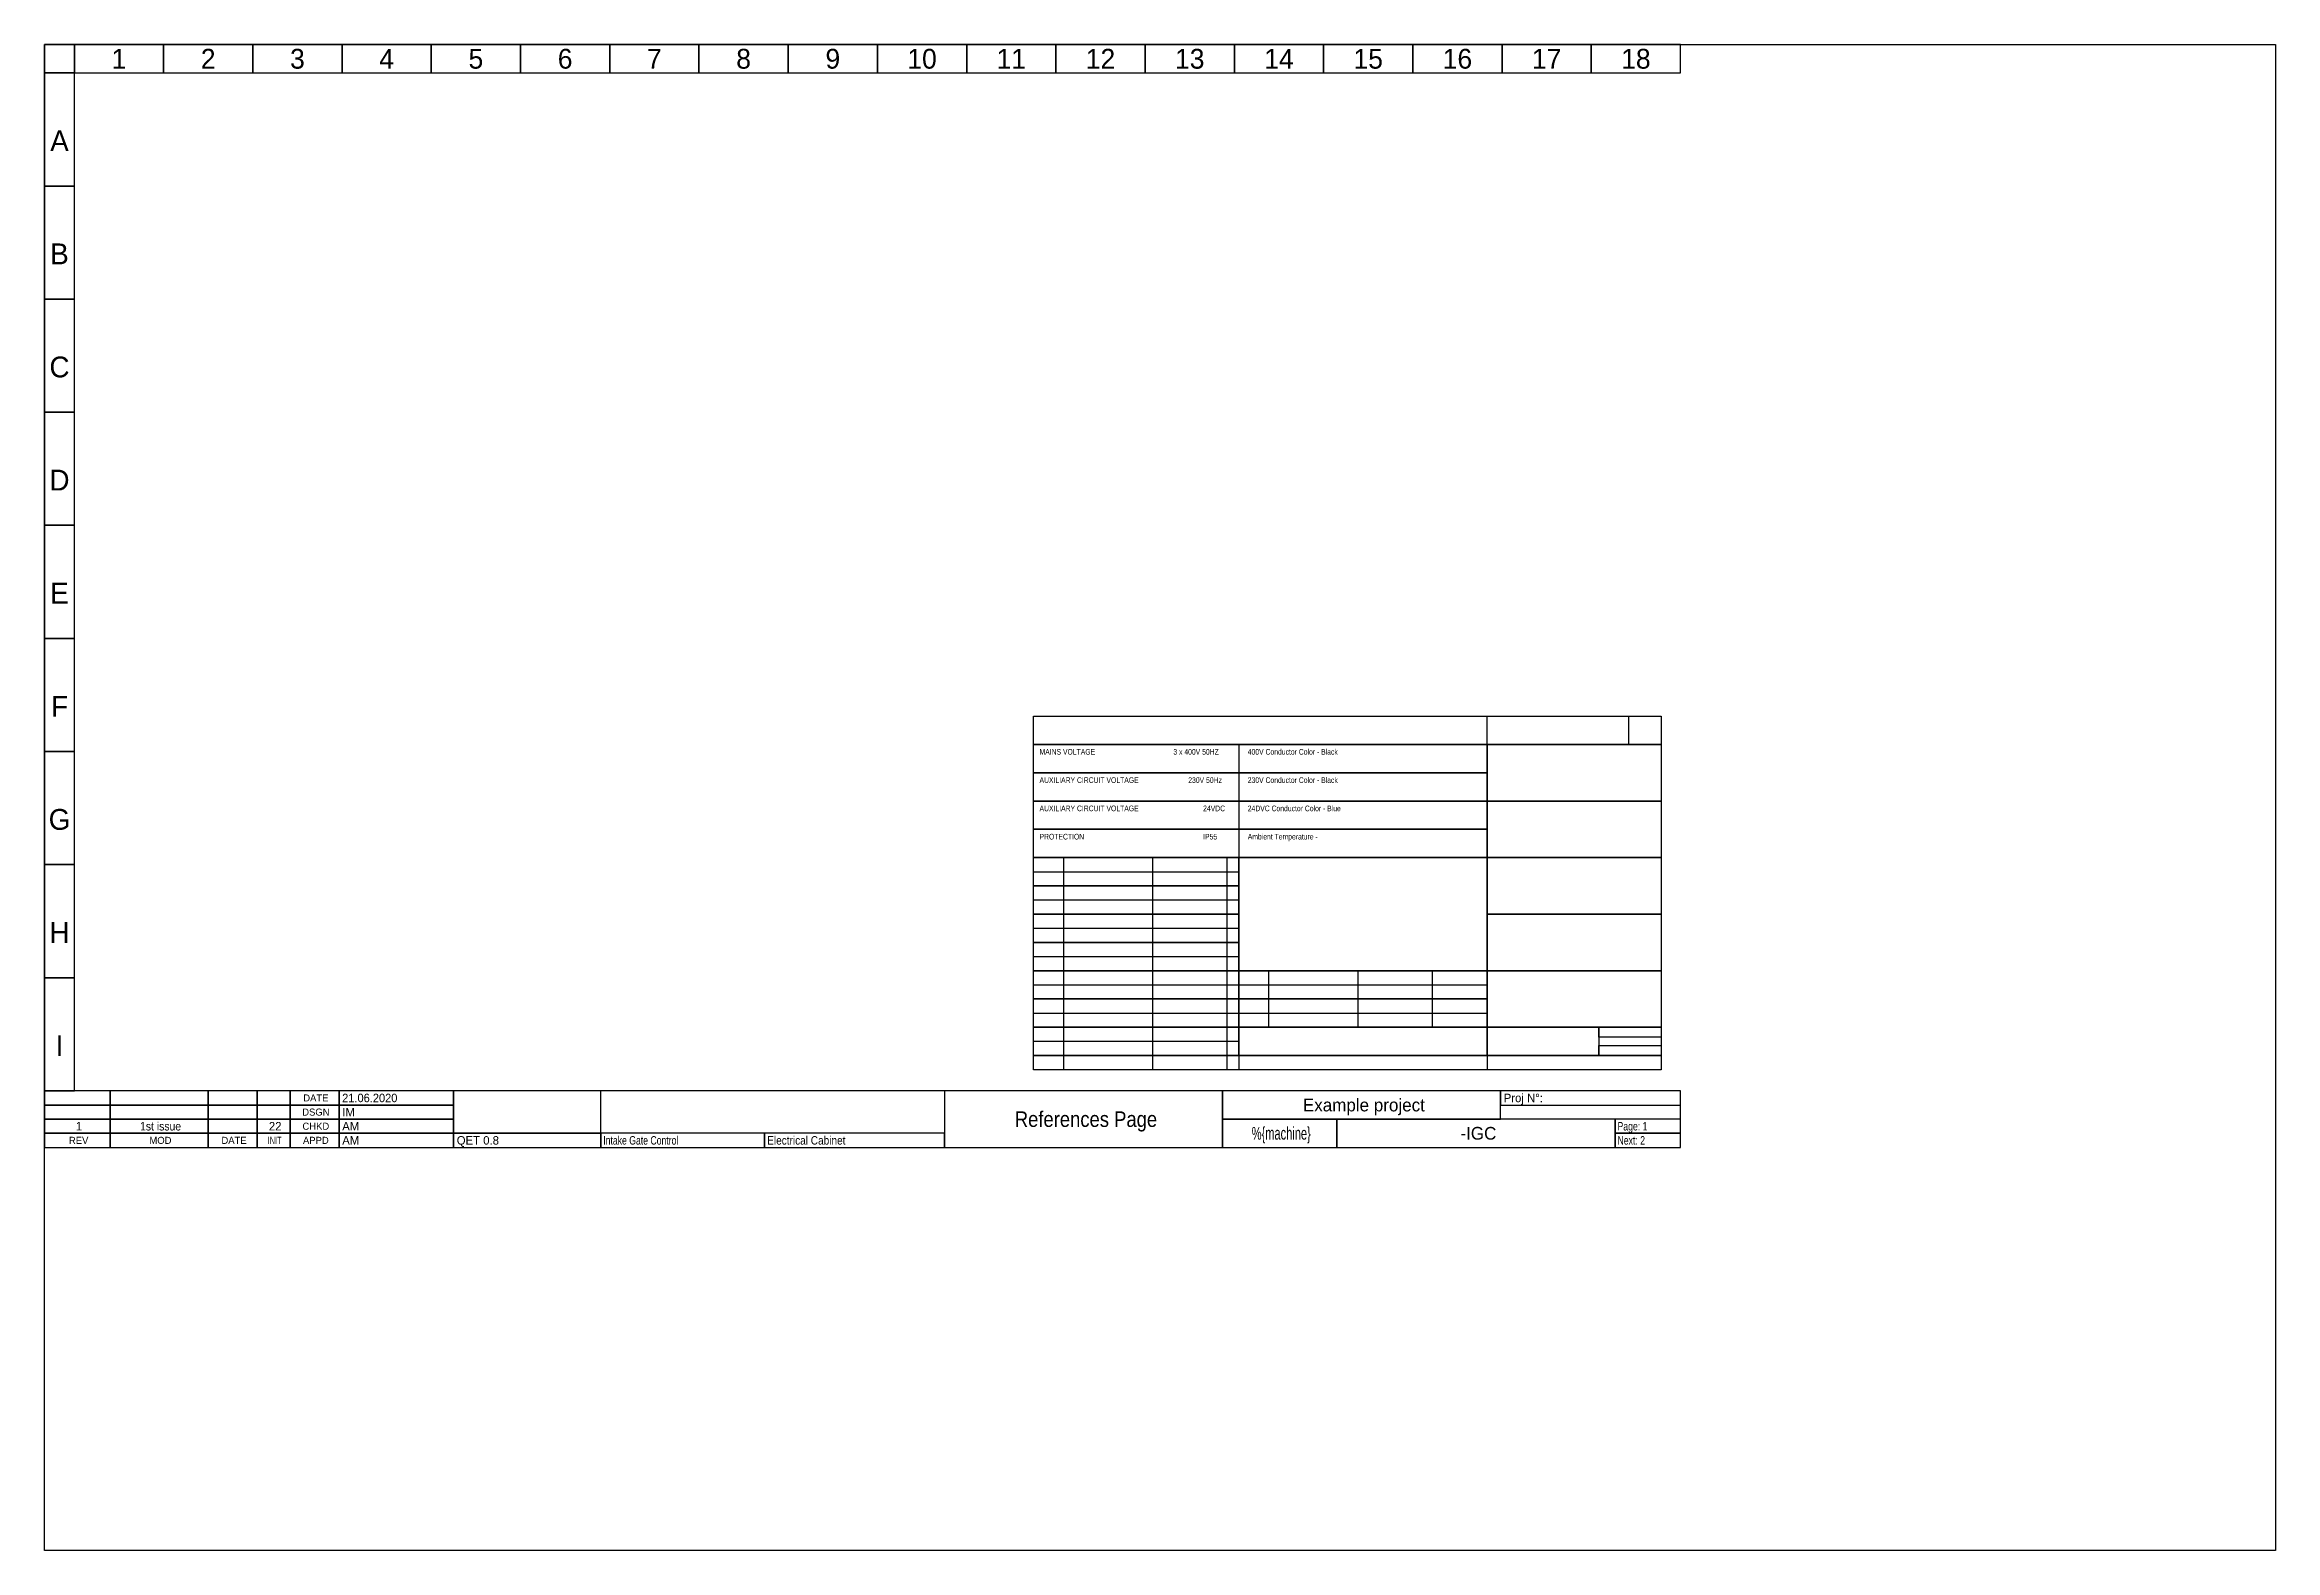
# Model space of a CAD drawing. Extents: x 13 to 4013, y -13 to 2687.
import ezdxf
from ezdxf.enums import TextEntityAlignment as Align

# ---------------------------------------------------------------- set-up
doc = ezdxf.new("R2010")
doc.units = 0

msp = doc.modelspace()

# ---------------------------------------------------------------- linework, layer by layer
at = {"color": 0}
for p, q in [((1786.67, 1204.23), (2154.67, 1204.23)), ((1840, 1229.44), (1840, 1179.03)), ((2000, 1229.58), (2000, 1178.87)), ((2133.2, 1229.7), (2133.2, 1179)), ((1840, 1178.73), (1840, 1128.32)), ((2000, 1178.87), (2000, 1128.17)), ((2133.2, 1179), (2133.2, 1128.3)), ((1786.53, 1153.65), (2154.53, 1153.65)), ((1840, 1128.03), (1840, 1077.62)), ((2000, 1128.17), (2000, 1077.46)), ((2133.2, 1128.3), (2133.2, 1077.59)), ((1786.53, 1102.94), (2154.53, 1102.94)), ((1786.53, 1052.24), (2154.53, 1052.24)), ((1840, 1077.32), (1840, 1026.92)), ((2000, 1077.46), (2000, 1026.76)), ((2133.2, 1077.59), (2133.2, 1026.89)), ((1786.67, 1001.41), (2154.67, 1001.41)), ((1840, 1026.62), (1840, 976.208)), ((2000, 1026.76), (2000, 976.056)), ((2133.2, 1026.89), (2133.2, 976.183)), ((2155.19, 1001.54), (2599.16, 1001.54)), ((2208, 1026.62), (2208, 976.208)), ((2368, 1026.76), (2368, 976.056)), ((2501.2, 1026.89), (2501.2, 976.183)), ((1840, 975.914), (1840, 925.507)), ((2000, 976.056), (2000, 925.352)), ((2133.2, 976.183), (2133.2, 925.479)), ((2208, 975.914), (2208, 925.507)), ((2368, 976.056), (2368, 925.352)), ((2501.2, 976.183), (2501.2, 925.479)), ((1786.53, 950.831), (2154.53, 950.831)), ((1840, 925.21), (1840, 874.8)), ((2000, 925.352), (2000, 874.648)), ((2133.2, 925.479), (2133.2, 874.775)), ((2155.19, 950.831), (2599.15, 950.831)), ((2800, 925.352), (2800, 874.648)), ((1786.53, 900.127), (2154.53, 900.127)), ((1786.53, 849.423), (2154.53, 849.423)), ((1840, 876.002), (1840, 850.366)), ((2000, 876.136), (2000, 850.219)), ((2133.2, 876.263), (2133.2, 850.345)), ((2600, 876.136), (2600, 850.219))]:
    msp.add_line(p, q, dxfattribs=at)
for points in [[(13.3333, 2687.32, 0), (4013.33, 2687.32, 0), (4013.33, -12.6761, 0), (13.3333, -12.6761, 0), (13.3333, 2687.32, 0)], [(13.3333, 2636.62, 0), (66.6667, 2636.62, 0), (66.6667, 2687.32, 0), (13.3333, 2687.32, 0), (13.3333, 2636.62, 0)], [(66.6667, 2636.62, 0), (226.667, 2636.62, 0), (226.667, 2687.32, 0), (66.6667, 2687.32, 0), (66.6667, 2636.62, 0)], [(226.667, 2636.62, 0), (386.667, 2636.62, 0), (386.667, 2687.32, 0), (226.667, 2687.32, 0), (226.667, 2636.62, 0)], [(386.667, 2636.62, 0), (546.667, 2636.62, 0), (546.667, 2687.32, 0), (386.667, 2687.32, 0), (386.667, 2636.62, 0)], [(546.667, 2636.62, 0), (706.667, 2636.62, 0), (706.667, 2687.32, 0), (546.667, 2687.32, 0), (546.667, 2636.62, 0)], [(706.667, 2636.62, 0), (866.667, 2636.62, 0), (866.667, 2687.32, 0), (706.667, 2687.32, 0), (706.667, 2636.62, 0)], [(866.667, 2636.62, 0), (1026.67, 2636.62, 0), (1026.67, 2687.32, 0), (866.667, 2687.32, 0), (866.667, 2636.62, 0)], [(1026.67, 2636.62, 0), (1186.67, 2636.62, 0), (1186.67, 2687.32, 0), (1026.67, 2687.32, 0), (1026.67, 2636.62, 0)], [(1186.67, 2636.62, 0), (1346.67, 2636.62, 0), (1346.67, 2687.32, 0), (1186.67, 2687.32, 0), (1186.67, 2636.62, 0)], [(1346.67, 2636.62, 0), (1506.67, 2636.62, 0), (1506.67, 2687.32, 0), (1346.67, 2687.32, 0), (1346.67, 2636.62, 0)], [(1506.67, 2636.62, 0), (1666.67, 2636.62, 0), (1666.67, 2687.32, 0), (1506.67, 2687.32, 0), (1506.67, 2636.62, 0)], [(1666.67, 2636.62, 0), (1826.67, 2636.62, 0), (1826.67, 2687.32, 0), (1666.67, 2687.32, 0), (1666.67, 2636.62, 0)], [(1826.67, 2636.62, 0), (1986.67, 2636.62, 0), (1986.67, 2687.32, 0), (1826.67, 2687.32, 0), (1826.67, 2636.62, 0)], [(1986.67, 2636.62, 0), (2146.67, 2636.62, 0), (2146.67, 2687.32, 0), (1986.67, 2687.32, 0), (1986.67, 2636.62, 0)], [(2146.67, 2636.62, 0), (2306.67, 2636.62, 0), (2306.67, 2687.32, 0), (2146.67, 2687.32, 0), (2146.67, 2636.62, 0)], [(2306.67, 2636.62, 0), (2466.67, 2636.62, 0), (2466.67, 2687.32, 0), (2306.67, 2687.32, 0), (2306.67, 2636.62, 0)], [(2466.67, 2636.62, 0), (2626.67, 2636.62, 0), (2626.67, 2687.32, 0), (2466.67, 2687.32, 0), (2466.67, 2636.62, 0)], [(2626.67, 2636.62, 0), (2786.67, 2636.62, 0), (2786.67, 2687.32, 0), (2626.67, 2687.32, 0), (2626.67, 2636.62, 0)], [(2786.67, 2636.62, 0), (2946.67, 2636.62, 0), (2946.67, 2687.32, 0), (2786.67, 2687.32, 0), (2786.67, 2636.62, 0)], [(13.3333, 2433.8, 0), (66.6667, 2433.8, 0), (66.6667, 2636.62, 0), (13.3333, 2636.62, 0), (13.3333, 2433.8, 0)], [(13.3333, 2230.99, 0), (66.6667, 2230.99, 0), (66.6667, 2433.8, 0), (13.3333, 2433.8, 0), (13.3333, 2230.99, 0)], [(13.3333, 2028.17, 0), (66.6667, 2028.17, 0), (66.6667, 2230.99, 0), (13.3333, 2230.99, 0), (13.3333, 2028.17, 0)], [(13.3333, 1825.35, 0), (66.6667, 1825.35, 0), (66.6667, 2028.17, 0), (13.3333, 2028.17, 0), (13.3333, 1825.35, 0)], [(13.3333, 1622.54, 0), (66.6667, 1622.54, 0), (66.6667, 1825.35, 0), (13.3333, 1825.35, 0), (13.3333, 1622.54, 0)], [(13.3333, 1419.72, 0), (66.6667, 1419.72, 0), (66.6667, 1622.54, 0), (13.3333, 1622.54, 0), (13.3333, 1419.72, 0)], [(1786.67, 1483.1, 0), (2853.33, 1483.1, 0), (2853.33, 1432.39, 0), (1786.67, 1432.39, 0), (1786.67, 1483.1, 0)], [(2600, 1483.1, 0), (2912, 1483.1, 0), (2912, 1432.39, 0), (2600, 1432.39, 0), (2600, 1483.1, 0)], [(13.3333, 1216.9, 0), (66.6667, 1216.9, 0), (66.6667, 1419.72, 0), (13.3333, 1419.72, 0), (13.3333, 1216.9, 0)], [(1786.67, 1432.39, 0), (2600, 1432.39, 0), (2600, 1381.69, 0), (1786.67, 1381.69, 0), (1786.67, 1432.39, 0)], [(1786.67, 1432.39, 0), (2154.67, 1432.39, 0), (2154.67, 1381.69, 0), (1786.67, 1381.69, 0), (1786.67, 1432.39, 0)], [(1786.67, 1432.39, 0), (2600, 1432.39, 0), (2600, 1381.69, 0), (1786.67, 1381.69, 0), (1786.67, 1432.39, 0)], [(2600, 1432.39, 0), (2912, 1432.39, 0), (2912, 1330.99, 0), (2600, 1330.99, 0), (2600, 1432.39, 0)], [(1786.67, 1381.69, 0), (2600, 1381.69, 0), (2600, 1330.99, 0), (1786.67, 1330.99, 0), (1786.67, 1381.69, 0)], [(1786.67, 1381.69, 0), (2600, 1381.69, 0), (2600, 1330.99, 0), (1786.67, 1330.99, 0), (1786.67, 1381.69, 0)], [(1786.67, 1381.69, 0), (2154.67, 1381.69, 0), (2154.67, 1330.99, 0), (1786.67, 1330.99, 0), (1786.67, 1381.69, 0)], [(1786.67, 1330.99, 0), (2600, 1330.99, 0), (2600, 1280.28, 0), (1786.67, 1280.28, 0), (1786.67, 1330.99, 0)], [(1786.67, 1330.99, 0), (2600, 1330.99, 0), (2600, 1280.28, 0), (1786.67, 1280.28, 0), (1786.67, 1330.99, 0)], [(1786.67, 1330.99, 0), (2154.67, 1330.99, 0), (2154.67, 1280.28, 0), (1786.67, 1280.28, 0), (1786.67, 1330.99, 0)], [(2600, 1330.99, 0), (2912, 1330.99, 0), (2912, 1229.58, 0), (2600, 1229.58, 0), (2600, 1330.99, 0)], [(1786.67, 1280.28, 0), (2600, 1280.28, 0), (2600, 1229.58, 0), (1786.67, 1229.58, 0), (1786.67, 1280.28, 0)], [(1786.67, 1280.28, 0), (2600, 1280.28, 0), (2600, 1229.58, 0), (1786.67, 1229.58, 0), (1786.67, 1280.28, 0)], [(1786.67, 1280.28, 0), (2154.67, 1280.28, 0), (2154.67, 1229.58, 0), (1786.67, 1229.58, 0), (1786.67, 1280.28, 0)], [(13.3333, 1014.08, 0), (66.6667, 1014.08, 0), (66.6667, 1216.9, 0), (13.3333, 1216.9, 0), (13.3333, 1014.08, 0)], [(1786.67, 1229.58, 0), (2154.67, 1229.58, 0), (2154.67, 1178.87, 0), (1786.67, 1178.87, 0), (1786.67, 1229.58, 0)], [(2154.67, 1229.58, 0), (2600, 1229.58, 0), (2600, 1026.76, 0), (2154.67, 1026.76, 0), (2154.67, 1229.58, 0)], [(2600, 1229.58, 0), (2912, 1229.58, 0), (2912, 1128.17, 0), (2600, 1128.17, 0), (2600, 1229.58, 0)], [(1786.67, 1178.87, 0), (2154.67, 1178.87, 0), (2154.67, 1128.17, 0), (1786.67, 1128.17, 0), (1786.67, 1178.87, 0)], [(1786.67, 1128.17, 0), (2154.67, 1128.17, 0), (2154.67, 1077.46, 0), (1786.67, 1077.46, 0), (1786.67, 1128.17, 0)], [(2600, 1128.17, 0), (2912, 1128.17, 0), (2912, 1026.76, 0), (2600, 1026.76, 0), (2600, 1128.17, 0)], [(1786.67, 1077.46, 0), (2154.67, 1077.46, 0), (2154.67, 1026.76, 0), (1786.67, 1026.76, 0), (1786.67, 1077.46, 0)], [(13.3333, 811.268, 0), (66.6667, 811.268, 0), (66.6667, 1014.08, 0), (13.3333, 1014.08, 0), (13.3333, 811.268, 0)], [(1786.67, 1026.76, 0), (2154.67, 1026.76, 0), (2154.67, 976.056, 0), (1786.67, 976.056, 0), (1786.67, 1026.76, 0)], [(2154.67, 1026.76, 0), (2600, 1026.76, 0), (2600, 976.056, 0), (2154.67, 976.056, 0), (2154.67, 1026.76, 0)], [(2600, 1026.76, 0), (2912, 1026.76, 0), (2912, 925.352, 0), (2600, 925.352, 0), (2600, 1026.76, 0)], [(1786.67, 976.056, 0), (2154.67, 976.056, 0), (2154.67, 925.352, 0), (1786.67, 925.352, 0), (1786.67, 976.056, 0)], [(2154.67, 976.056, 0), (2600, 976.056, 0), (2600, 925.352, 0), (2154.67, 925.352, 0), (2154.67, 976.056, 0)], [(1786.67, 925.352, 0), (2154.67, 925.352, 0), (2154.67, 874.648, 0), (1786.67, 874.648, 0), (1786.67, 925.352, 0)], [(2154.67, 925.352, 0), (2600, 925.352, 0), (2600, 874.648, 0), (2154.67, 874.648, 0), (2154.67, 925.352, 0)], [(2600, 925.352, 0), (2912, 925.352, 0), (2912, 874.648, 0), (2600, 874.648, 0), (2600, 925.352, 0)], [(2800, 925.352, 0), (2912, 925.352, 0), (2912, 907.606, 0), (2800, 907.606, 0), (2800, 925.352, 0)], [(2800, 892.394, 0), (2912, 892.394, 0), (2912, 874.648, 0), (2800, 874.648, 0), (2800, 892.394, 0)], [(1786.67, 874.648, 0), (2154.67, 874.648, 0), (2154.67, 849.296, 0), (1786.67, 849.296, 0), (1786.67, 874.648, 0)], [(1786.67, 874.648, 0), (2912, 874.648, 0), (2912, 849.296, 0), (1786.67, 849.296, 0), (1786.67, 874.648, 0)], [(13.3333, 709.859, 0), (2946.67, 709.859, 0), (2946.67, 811.268, 0), (13.3333, 811.268, 0), (13.3333, 709.859, 0)], [(13.3333, 785.915, 0), (130.667, 785.915, 0), (130.667, 811.268, 0), (13.3333, 811.268, 0), (13.3333, 785.915, 0)], [(130.667, 785.915, 0), (306.667, 785.915, 0), (306.667, 811.268, 0), (130.667, 811.268, 0), (130.667, 785.915, 0)], [(306.667, 785.915, 0), (394.667, 785.915, 0), (394.667, 811.268, 0), (306.667, 811.268, 0), (306.667, 785.915, 0)], [(394.667, 785.915, 0), (453.333, 785.915, 0), (453.333, 811.268, 0), (394.667, 811.268, 0), (394.667, 785.915, 0)], [(453.333, 785.915, 0), (541.333, 785.915, 0), (541.333, 811.268, 0), (453.333, 811.268, 0), (453.333, 785.915, 0)], [(541.333, 785.915, 0), (746.667, 785.915, 0), (746.667, 811.268, 0), (541.333, 811.268, 0), (541.333, 785.915, 0)], [(746.667, 735.211, 0), (1010.67, 735.211, 0), (1010.67, 811.268, 0), (746.667, 811.268, 0), (746.667, 735.211, 0)], [(1626.67, 709.859, 0), (2125.33, 709.859, 0), (2125.33, 811.268, 0), (1626.67, 811.268, 0), (1626.67, 709.859, 0)], [(2125.33, 760.563, 0), (2624, 760.563, 0), (2624, 811.268, 0), (2125.33, 811.268, 0), (2125.33, 760.563, 0)], [(2624, 785.915, 0), (2946.67, 785.915, 0), (2946.67, 811.268, 0), (2624, 811.268, 0), (2624, 785.915, 0)], [(13.3333, 760.563, 0), (130.667, 760.563, 0), (130.667, 785.915, 0), (13.3333, 785.915, 0), (13.3333, 760.563, 0)], [(13.3333, 735.211, 0), (130.667, 735.211, 0), (130.667, 760.563, 0), (13.3333, 760.563, 0), (13.3333, 735.211, 0)], [(130.667, 760.563, 0), (306.667, 760.563, 0), (306.667, 785.915, 0), (130.667, 785.915, 0), (130.667, 760.563, 0)], [(130.667, 735.211, 0), (306.667, 735.211, 0), (306.667, 760.563, 0), (130.667, 760.563, 0), (130.667, 735.211, 0)], [(306.667, 760.563, 0), (394.667, 760.563, 0), (394.667, 785.915, 0), (306.667, 785.915, 0), (306.667, 760.563, 0)], [(306.667, 735.211, 0), (394.667, 735.211, 0), (394.667, 760.563, 0), (306.667, 760.563, 0), (306.667, 735.211, 0)], [(394.667, 760.563, 0), (453.333, 760.563, 0), (453.333, 785.915, 0), (394.667, 785.915, 0), (394.667, 760.563, 0)], [(394.667, 735.211, 0), (453.333, 735.211, 0), (453.333, 760.563, 0), (394.667, 760.563, 0), (394.667, 735.211, 0)], [(453.333, 760.563, 0), (541.333, 760.563, 0), (541.333, 785.915, 0), (453.333, 785.915, 0), (453.333, 760.563, 0)], [(453.333, 735.211, 0), (541.333, 735.211, 0), (541.333, 760.563, 0), (453.333, 760.563, 0), (453.333, 735.211, 0)], [(541.333, 760.563, 0), (746.667, 760.563, 0), (746.667, 785.915, 0), (541.333, 785.915, 0), (541.333, 760.563, 0)], [(541.333, 735.211, 0), (746.667, 735.211, 0), (746.667, 760.563, 0), (541.333, 760.563, 0), (541.333, 735.211, 0)], [(2125.33, 709.859, 0), (2330.67, 709.859, 0), (2330.67, 760.563, 0), (2125.33, 760.563, 0), (2125.33, 709.859, 0)], [(2330.67, 709.859, 0), (2829.33, 709.859, 0), (2829.33, 760.563, 0), (2330.67, 760.563, 0), (2330.67, 709.859, 0)], [(2829.33, 735.211, 0), (2946.67, 735.211, 0), (2946.67, 760.563, 0), (2829.33, 760.563, 0), (2829.33, 735.211, 0)], [(13.3333, 709.859, 0), (130.667, 709.859, 0), (130.667, 735.211, 0), (13.3333, 735.211, 0), (13.3333, 709.859, 0)], [(130.667, 709.859, 0), (306.667, 709.859, 0), (306.667, 735.211, 0), (130.667, 735.211, 0), (130.667, 709.859, 0)], [(306.667, 709.859, 0), (394.667, 709.859, 0), (394.667, 735.211, 0), (306.667, 735.211, 0), (306.667, 709.859, 0)], [(394.667, 709.859, 0), (453.333, 709.859, 0), (453.333, 735.211, 0), (394.667, 735.211, 0), (394.667, 709.859, 0)], [(453.333, 709.859, 0), (541.333, 709.859, 0), (541.333, 735.211, 0), (453.333, 735.211, 0), (453.333, 709.859, 0)], [(541.333, 709.859, 0), (746.667, 709.859, 0), (746.667, 735.211, 0), (541.333, 735.211, 0), (541.333, 709.859, 0)], [(746.667, 709.859, 0), (1010.67, 709.859, 0), (1010.67, 735.211, 0), (746.667, 735.211, 0), (746.667, 709.859, 0)], [(1010.67, 709.859, 0), (1304, 709.859, 0), (1304, 735.211, 0), (1010.67, 735.211, 0), (1010.67, 709.859, 0)], [(1304, 709.859, 0), (1626.67, 709.859, 0), (1626.67, 735.211, 0), (1304, 735.211, 0), (1304, 709.859, 0)], [(2829.33, 709.859, 0), (2946.67, 709.859, 0), (2946.67, 735.211, 0), (2829.33, 735.211, 0), (2829.33, 709.859, 0)]]:
    msp.add_polyline3d(points, dxfattribs=at)

# ---------------------------------------------------------------- texts
for s, height, p in [('2', 35.493, (306.667, 2661.97)), ('3', 35.493, (466.667, 2661.97)), ('6', 35.493, (946.667, 2661.97)), ('8', 35.493, (1266.67, 2661.97)), ('9', 35.493, (1426.67, 2661.97)), ('10', 35.493, (1586.67, 2661.97)), ('12', 35.493, (1906.67, 2661.97)), ('13', 35.493, (2066.67, 2661.97)), ('16', 35.493, (2546.67, 2661.97)), ('18', 35.493, (2866.67, 2661.97)), ('1', 35.493, (146.667, 2661.97)), ('4', 35.493, (626.667, 2661.97)), ('5', 35.493, (786.667, 2661.97)), ('7', 35.493, (1106.67, 2661.97)), ('11', 35.493, (1746.67, 2661.97)), ('14', 35.493, (2226.67, 2661.97)), ('15', 35.493, (2386.67, 2661.97)), ('17', 35.493, (2706.67, 2661.97)), ('A', 37.3333, (40, 2514.93)), ('B', 37.3333, (40, 2312.11)), ('C', 37.3333, (40, 2109.3)), ('D', 37.3333, (40, 1906.48)), ('E', 37.3333, (40, 1703.66)), ('F', 37.3333, (40, 1500.85)), ('G', 37.3333, (40, 1298.03)), ('H', 37.3333, (40, 1095.21)), ('I', 37.3333, (40, 892.394)), (' DATE', 12.6761, (497.333, 798.592)), (' DSGN', 12.6761, (497.333, 773.239)), (' Example project', 22.8169, (2374.67, 785.915)), (' REV', 12.6761, (72, 722.535)), (' 1', 15.2113, (72, 747.887)), (' MOD', 12.6761, (218.667, 722.535)), (' DATE', 12.6761, (350.667, 722.535)), (' 22', 15.2113, (424, 747.887)), (' CHKD', 12.6761, (497.333, 747.887)), (' APPD', 12.6761, (497.333, 722.535)), (' -IGC', 22.8169, (2580, 735.211))]:
    msp.add_text(s, height=height, dxfattribs=at).set_placement(p, align=Align.MIDDLE_CENTER)
at = {"color": 0, "width": 0.72}
for s, p in [('MAINS VOLTAGE', (1797.33, 1414.14)), ('3 x 400V 50HZ', (2037.33, 1414.14)), ('400V Conductor Color - Black', (2170.67, 1414.14)), ('AUXILIARY CIRCUIT VOLTAGE ', (1797.33, 1363.44)), ('230V 50Hz', (2064, 1363.44)), ('230V Conductor Color - Black', (2170.67, 1363.44)), ('AUXILIARY CIRCUIT VOLTAGE', (1797.33, 1312.73)), ('24VDC', (2090.67, 1312.73)), ('24DVC Conductor Color - Blue ', (2170.67, 1312.73)), ('PROTECTION', (1797.33, 1262.03)), ('IP55', (2090.67, 1262.03)), ('Ambient Temperature - ', (2170.67, 1262.03))]:
    msp.add_text(s, height=10.1408, rotation=360, dxfattribs=at).set_placement(p)
at = {"color": 0}
for s, width, p in [(' 21.06.2020', 0.973144, (541.333, 798.592)), (' Intake Gate Control', 0.763889, (1010.67, 722.535)), (' Electrical Cabinet', 0.886447, (1304, 722.535)), (' Page: 1', 0.766885, (2829.33, 747.887)), (' Next: 2', 0.766885, (2829.33, 722.535))]:
    msp.add_text(s, height=15.2113, dxfattribs=dict(at, width=width)).set_placement(p, align=Align.MIDDLE_LEFT)
for s, p in [(' Proj N°: ', (2624, 798.592)), (' IM', (541.333, 773.239)), (' AM', (541.333, 747.887)), (' AM', (541.333, 722.535)), (' QET 0.8', (746.667, 722.535))]:
    msp.add_text(s, height=15.2113, dxfattribs=at).set_placement(p, align=Align.MIDDLE_LEFT)
for s, height, width, p in [(' References Page', 27.8873, 0.885731, (1876, 760.563)), (' 1st issue', 15.2113, 0.916667, (218.667, 747.887)), (' INIT', 12.6761, 0.742616, (424, 722.535)), (' %{machine}', 22.8169, 0.649789, (2228, 735.211))]:
    msp.add_text(s, height=height, dxfattribs=dict(at, width=width)).set_placement(p, align=Align.MIDDLE_CENTER)

doc.saveas('drawing.dxf')
